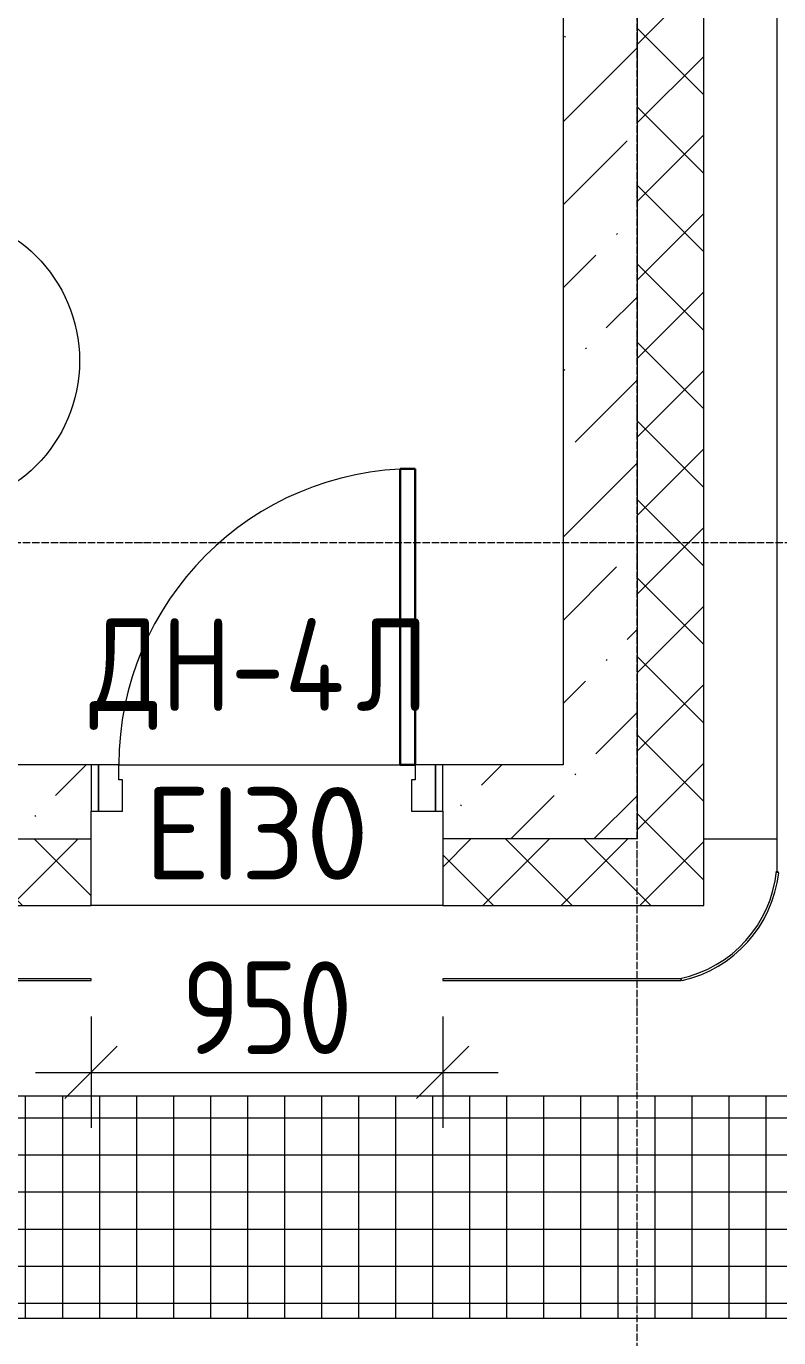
# Model space of a CAD drawing. Header units: millimetres. Extents: x -60946 to 138510, y -262288 to 24501.
# Drawn here: x 79977 to 82010, y -249056 to -245513 of the extents above; entities that cross this region are included whole.
import ezdxf

# ---------------------------------------------------------------- set-up
doc = ezdxf.new("R2010")
doc.units = ezdxf.units.MM
doc.linetypes.add('ADSK_Линия сетки', pattern=[25, 20, -2.5, 0, -2.5])
for name, color, linetype, lineweight in [('Двери', 7, 'Continuous', 9), ('Марки дверей', 7, 'Continuous', 20), ('Марки помещений', 7, 'Continuous', 20), ('Оборудование', 7, 'Continuous', 18), ('Оси', 7, 'Continuous', 9), ('Панели витража', 7, 'Continuous', 9), ('Перекрытие', 7, 'Continuous', 18), ('Размеры', 7, 'Continuous', 9), ('Стены наружные', 7, 'Continuous', 18), ('Стены несущие', 7, 'Continuous', 30), ('Стены отделка', 7, 'Continuous', 30), ('Стены штриховка', 7, 'Continuous', 9)]:
    doc.layers.add(name, color=color, linetype=linetype, lineweight=lineweight)
doc.styles.add('GOST Common_2', font='', dxfattribs={"width": 0.9, "height": 250})
doc.styles.add('ISOCPEUR', font='isocpeur.ttf', dxfattribs={"height": 250})
doc.styles.get('GOST Common_2').set_extended_font_data('GOST Common')
doc.dimstyles.new('ADSK_Основной', dxfattribs={"dimscale": 304.8, "dimtxt": 251.428749, "dimasz": 0.463911, "dimexe": 0.492126, "dimexo": 0.984252, "dimgap": 0.164042, "dimtad": 1, "dimdec": 3, "dimrnd": 0.001, "dimdsep": 46, "dimtxsty": 'GOST Common_2', "dimblk1": 'OBLIQUE', "dimblk2": 'OBLIQUE', "dimsah": 1, "dimcen": 0.09, "dimdle": 0.492126, "dimazin": 2, "dimtfac": 1, "dimtdec": 4, "dimtix": 1, "dimtmove": 0, "dimatfit": 3, "dimfxl": 1, "dimtvp": 1, "dimtolj": 1, "dimtzin": 0, "dimlwd": 20, "dimlwe": 20, "dimarcsym": 2})
pattern_1 = [(45, (69027.24, -250313.7), (84.1895, 308.696), [396.875, -79.375, 3.353, -76.022])]
pattern_2 = [(45, (69027.24, -250313.7), (-106.066, 106.066), []), (135, (69027.24, -250313.7), (-106.066, -106.066), [])]

# ---------------------------------------------------------------- blocks, each defined once
blk = doc.blocks.new('Дверь однопольная противопожарная - ДН-5Л 950х2100 Дверной блок однопольный глухой_ EI30_ правое открывание наружняя-2792595-План выхода на кровлю_')
at = {"layer": 'Двери', "lineweight": 30}
for p, q in [((400, 900), (360, 900)), ((360, 900), (360, 100)), ((400, 100), (400, 900)), ((360, 100), (400, 100))]:
    blk.add_line(p, q, dxfattribs=at)
at = {"layer": 'Двери'}
for p, q in [((-455, 100), (-475, 100)), ((-475, 100), (-475, -25)), ((-400, 100), (-455, 100)), ((-455, 100), (-455, -25)), ((-455, -25), (-455, 100)), ((-400, 60), (-400, 100)), ((455, 100), (400, 100)), ((400, 100), (400, 60)), ((455, -25), (455, 100)), ((475, 100), (455, 100)), ((455, 100), (455, -25)), ((475, -25), (475, 100)), ((-390, 60), (-400, 60)), ((-390, -25), (-390, 60)), ((400, 60), (390, 60)), ((390, 60), (390, -25)), ((-475, -25), (-455, -25)), ((-455, -25), (-390, -25)), ((390, -25), (455, -25)), ((455, -25), (475, -25))]:
    blk.add_line(p, q, dxfattribs=at)
blk.add_arc((400, 100), 800, 90, 180, dxfattribs=at)
blk = doc.blocks.new('Системная панель - 1_Алюминиевая панель RAL 1013-1385401-План выхода на кровлю_')
at = {"layer": 'Панели витража', "lineweight": 18}
for p, q in [((425, 2.5), (-2018.7, 2.5)), ((-2018.7, 2.5), (-2018.7, -2.5)), ((425, -2.5), (425, 2.5)), ((2018.7, 2.5), (1375, 2.5)), ((1375, 2.5), (1375, -2.5)), ((2018.7, -2.5), (2018.7, 2.5)), ((-2018.7, -2.5), (425, -2.5)), ((1375, -2.5), (2018.7, -2.5))]:
    blk.add_line(p, q, dxfattribs=at)
blk = doc.blocks.new('Системная панель - 1_Алюминиевая панель RAL 1013-1387244-План выхода на кровлю_')
at = {"layer": 'Панели витража', "lineweight": 18}
for p, q in [((4390, 2.5), (-4390, 2.5)), ((-4390, 2.5), (-4390, -2.5))]:
    blk.add_line(p, q, dxfattribs=at)
blk = doc.blocks.new('Панель изогнутая_маленькая - Панель изогнутая_RAL 1013-1340330-План выхода на кровлю_')
at = {"layer": 'Панели витража', "lineweight": 18}
for p, q in [((-195.2, 4), (-195.2, -3.7)), ((195.2, -3), (195.2, 4.7))]:
    blk.add_line(p, q, dxfattribs=at)
for radius, start, end in [(331.4, 234.0263, 306.1779), (337.7, 234.7921, 305.4065)]:
    blk.add_arc((-0.5, 272.2), radius, start, end, dxfattribs=at)
blk = doc.blocks.new('TN_Дорожка_ брусчатка - Дорожка_ брусчатка 50 мм-3118065-План выхода на кровлю_')
at = {"layer": 'Оборудование', "lineweight": 9}
h = blk.add_hatch(dxfattribs=at)
h.set_pattern_fill('FP_31', color=256, style=0, pattern_type=2)
h.set_pattern_definition([(180, (46475.45, 1609.96), (-1e-14, -99.989), []), (270, (46475.45, 1609.96), (100, 6e-15), [])])
h.paths.add_polyline_path([(25190.4, 1310), (46475.5, 1310), (46475.5, 1909.9), (7049.3, 1909.9), (7049.3, 1310), (22230.5, 1310)])
at = {"layer": 'Оборудование'}
for p, q in [((46475.5, 1909.9), (7049.3, 1909.9)), ((7653.2, 1910.7), (40189.3, 1910.7)), ((7049.3, 1310), (46475.5, 1310))]:
    blk.add_line(p, q, dxfattribs=at)
blk = doc.blocks.new('ADSK_Марка_Помещение_ОдноЗначение - Номер-159740-План выхода на кровлю_')
at = {"layer": 'Марки помещений'}
blk.add_circle((0, 0), 4, dxfattribs=at)
blk = doc.blocks.new('_Oblique')
at = {"color": 0, "linetype": 'ByBlock', "lineweight": -2}
blk.add_line((-0.5, -0.5), (0.5, 0.5), dxfattribs=at)
blk = doc.blocks.new('*D6852')
at = {"layer": 'Defpoints', "color": 0, "transparency": 16777216}
for p in [(80152.2, -247888.7), (81102.2, -247888.7), (81102.2, -248339.5)]:
    blk.add_point(p, dxfattribs=at)
at = {"layer": 'Размеры', "color": 0, "lineweight": 20, "transparency": 16777216}
for p, q in [((80152.2, -248188.7), (80152.2, -248489.5)), ((81102.2, -248188.7), (81102.2, -248489.5)), ((80002.2, -248339.5), (81252.2, -248339.5))]:
    blk.add_line(p, q, dxfattribs=at)
at = {"layer": 'Размеры', "color": 0, "lineweight": 20, "transparency": 16777216, "xscale": 141.4, "yscale": 141.4, "zscale": 141.4, "rotation": 180}
blk.add_blockref('_Oblique', (80152.2, -248339.5), dxfattribs=at)
at = {"layer": 'Размеры', "color": 0, "lineweight": 20, "transparency": 16777216, "xscale": 141.4, "yscale": 141.4, "zscale": 141.4}
blk.add_blockref('_Oblique', (81102.2, -248339.5), dxfattribs=at)
at = {"layer": 'Размеры', "color": 0, "lineweight": 9, "transparency": 16777216, "insert": (80627.2, -248164.5), "char_height": 250, "width": 567.632, "attachment_point": 5, "style": 'GOST Common_2'}
blk.add_mtext('\\A1;950', dxfattribs=at)

msp = doc.modelspace()

# ---------------------------------------------------------------- hatches: boundary and pattern name
at = {"layer": 'Стены наружные', "lineweight": 9}
h = msp.add_hatch(dxfattribs=at)
h.set_pattern_fill('FP_4', color=256, style=0, pattern_type=2)
h.set_pattern_definition(pattern_2)
h.paths.add_polyline_path([(81757.2448, -247708.7359), (81807.2448, -247707.7634), (81807.2448, -238928.7359), (81627.2448, -238928.7359), (81627.2448, -247708.7359)])
h = msp.add_hatch(dxfattribs=at)
h.set_pattern_fill('FP_2', color=256, style=0, pattern_type=2)
h.set_pattern_definition(pattern_1)
h.paths.add_polyline_path([(81527.2448, -247508.7359), (81627.2448, -247508.7359), (81627.2448, -239308.7359), (81427.2448, -239308.7359), (81427.2448, -247508.7359)])
h = msp.add_hatch(dxfattribs=at)
h.set_pattern_fill('FP_2', color=256, style=0, pattern_type=2)
h.set_pattern_definition(pattern_1)
h.paths.add_polyline_path([(81427.2448, -247708.7359), (81627.2448, -247708.7359), (81627.2448, -247508.7359), (81102.2448, -247508.7359), (81102.2448, -247708.7359), (81366.3862, -247708.7359)])
h.paths.add_polyline_path([(80152.2448, -247708.7359), (80152.2448, -247508.7359), (78027.2448, -247508.7359), (78027.2448, -247708.7359), (78334.5935, -247708.7359)])
h = msp.add_hatch(dxfattribs=at)
h.set_pattern_fill('FP_4', color=256, style=0, pattern_type=2)
h.set_pattern_definition(pattern_2)
h.paths.add_polyline_path([(81757.2448, -247888.7359), (81807.2448, -247888.7359), (81807.2448, -247708.7359), (81102.2448, -247708.7359), (81102.2448, -247888.7359), (81627.2448, -247888.7359)])
h.paths.add_polyline_path([(78047.9522, -247888.7359), (80152.2448, -247888.7359), (80152.2448, -247708.7359), (77827.2448, -247708.7359), (77827.2448, -247888.7359), (78027.2448, -247888.7359)])

# ---------------------------------------------------------------- linework, layer by layer
at = {"layer": 'Оси', "color": 253, "linetype": 'ADSK_Линия сетки', "lineweight": 5, "true_color": 0xaaaaaa}
for p, q in [((81627.2448, -250570.6513), (81627.2448, -240286.2598)), ((117763.2854, -246908.7359), (74285.9777, -246908.7359))]:
    msp.add_line(p, q, dxfattribs=at)
at = {"layer": 'Перекрытие'}
msp.add_line((81807.2448, -247708.7359), (82004.7448, -247708.7359), dxfattribs=at)
at = {"layer": 'Стены наружные', "lineweight": 9}
for p, q in [((80227.2448, -247508.7359), (80987.2448, -247508.7359)), ((81102.2448, -247888.7359), (80152.2448, -247888.7359))]:
    msp.add_line(p, q, dxfattribs=at)
at = {"layer": 'Стены несущие', "lineweight": 9}
for p, q in [((81427.2448, -239308.7359), (81427.2448, -247508.7359)), ((80152.2448, -247508.7359), (78777.2448, -247508.7359)), ((81427.2448, -247508.7359), (81102.2448, -247508.7359)), ((80152.2448, -247708.7359), (80152.2448, -247633.7359)), ((81102.2448, -247633.7359), (81102.2448, -247708.7359)), ((81627.2448, -247708.7359), (81627.2448, -247708.7359))]:
    msp.add_line(p, q, dxfattribs=at)
at = {"layer": 'Стены отделка', "lineweight": 9}
for p, q in [((81807.2448, -247888.7359), (81807.2448, -238928.7359)), ((81627.2448, -239108.7359), (81627.2448, -247708.7359)), ((80152.2448, -247888.7359), (80152.2448, -247708.7359)), ((81102.2448, -247708.7359), (81102.2448, -247888.7359)), ((77647.2448, -247888.7359), (80152.2448, -247888.7359)), ((81102.2448, -247888.7359), (81807.2448, -247888.7359))]:
    msp.add_line(p, q, dxfattribs=at)
at = {"layer": 'Стены штриховка', "lineweight": 9}
for p, q in [((78027.2448, -247708.7359), (80152.2448, -247708.7359)), ((81627.2448, -247708.7359), (81102.2448, -247708.7359))]:
    msp.add_line(p, q, dxfattribs=at)

# ---------------------------------------------------------------- block references
at = {"layer": 'Двери', "color": 8, "true_color": 0x7f7f7f}
msp.add_blockref('Дверь однопольная противопожарная - ДН-5Л 950х2100 Дверной блок однопольный глухой_ EI30_ правое открывание наружняя-2792595-План выхода на кровлю_', (80627.2448, -247608.7359), dxfattribs=at)
at = {"layer": 'Марки помещений', "xscale": 99.99999999999993, "yscale": 99.99999999999993, "zscale": 99.99999999999993}
msp.add_blockref('ADSK_Марка_Помещение_ОдноЗначение - Номер-159740-План выхода на кровлю_', (79721.0808, -246417.275), dxfattribs=at)
at = {"layer": 'Оборудование'}
msp.add_blockref('TN_Дорожка_ брусчатка - Дорожка_ брусчатка 50 мм-3118065-План выхода на кровлю_', (69027.2448, -250313.7049), dxfattribs=at)
at = {"layer": 'Панели витража'}
for name, p, rotation in [('Системная панель - 1_Алюминиевая панель RAL 1013-1387244-План выхода на кровлю_', (82007.2448, -243408.7359), 90), ('Панель изогнутая_маленькая - Панель изогнутая_RAL 1013-1340330-План выхода на кровлю_', (81876.6162, -247943.7359), 47.98472797627564)]:
    msp.add_blockref(name, p, dxfattribs=dict(at, rotation=rotation))
msp.add_blockref('Системная панель - 1_Алюминиевая панель RAL 1013-1385401-План выхода на кровлю_', (79727.2917, -248088.7359), dxfattribs=at)

# ---------------------------------------------------------------- texts
at = {"layer": 'Марки дверей', "lineweight": 5, "char_height": 250, "attachment_point": 1, "style": 'GOST Common_2'}
for s, insert, width in [('ДН', (80147.9499, -247112.6803), 461.772), ('-4', (80528.9499, -247112.6803), 411.265687), ('\\fGOST Common|b0|i0|c204|p34|;\\W.9;Л', (80868.278, -247112.6803), 223.670812)]:
    msp.add_mtext(s, dxfattribs=dict(at, insert=insert, width=width))
at = {"layer": 'Марки дверей', "color": 1, "lineweight": 5, "true_color": 0xff0000, "insert": (80295.8499, -247568.7532), "char_height": 250, "width": 737.5525, "attachment_point": 1, "style": 'ISOCPEUR'}
msp.add_mtext('EI30', dxfattribs=at)

# ---------------------------------------------------------------- dimensions: what is measured, and where the dimension line sits
at = {"layer": 'Размеры', "lineweight": 9}
dim = msp.add_linear_dim(base=(81102.2448, -248339.54), p1=(80152.2448, -247888.7359), p2=(81102.2448, -247888.7359), dimstyle='ADSK_Основной', override={"dimpost": '<>', "dimfxl": 950}, dxfattribs=at)
dim.commit()
dim.dimension.update_dxf_attribs({"geometry": '*D6852', "text_midpoint": (80627.2448, -248164.54)})

doc.saveas('drawing.dxf')
